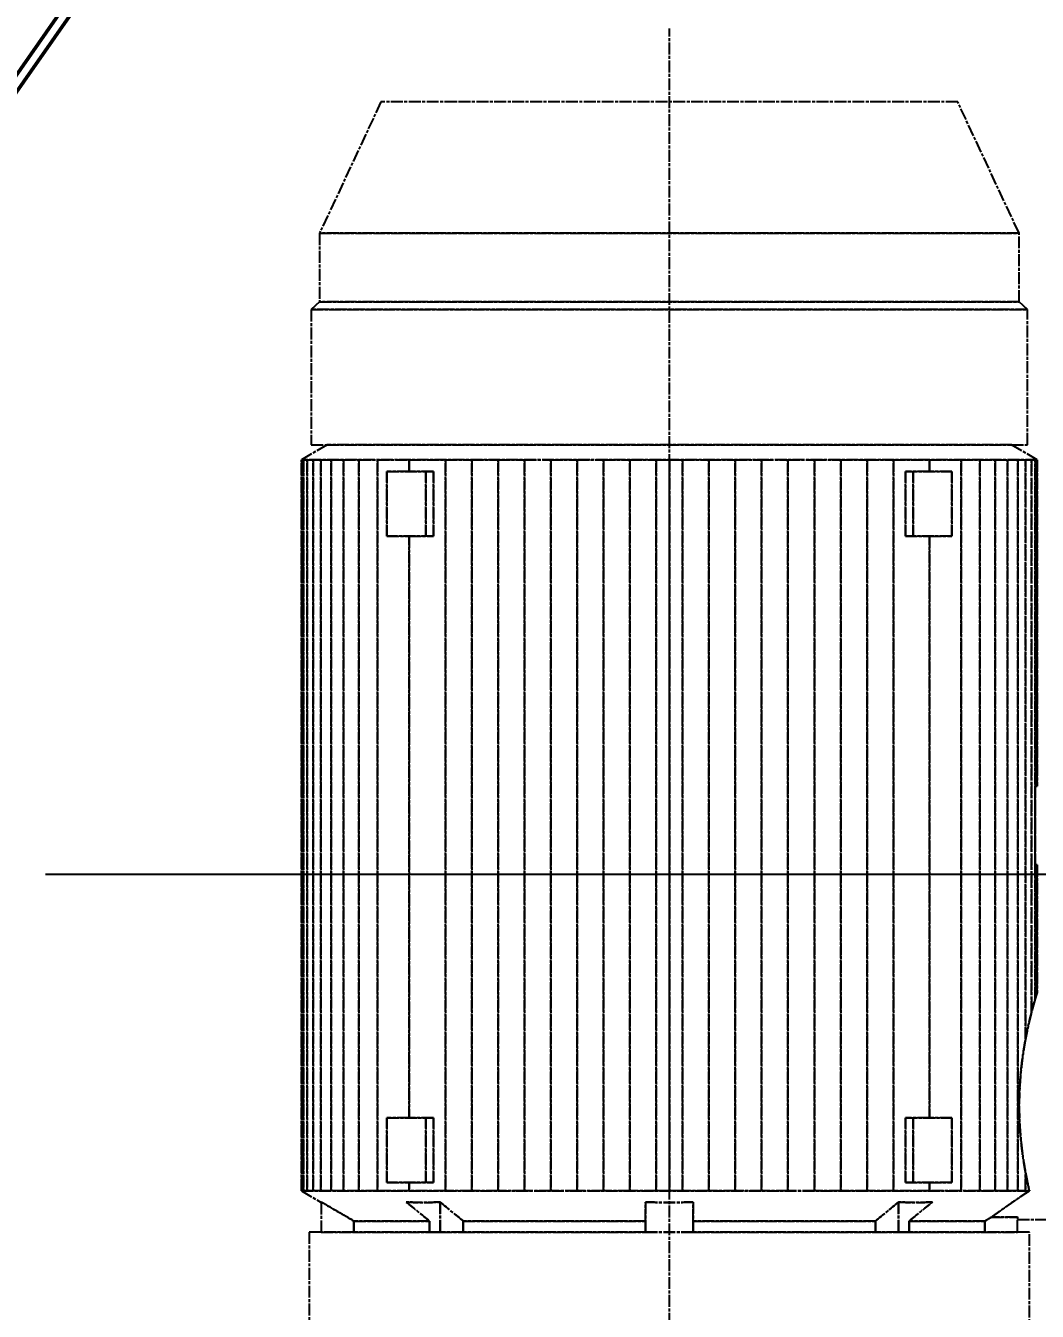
# Model space of a CAD drawing. Header units: millimetres. Extents: x 39335 to 110675, y -13954 to 36506.
# Drawn here: x 97001 to 98018, y 21275 to 22569 of the extents above; entities that cross this region are included whole.
import ezdxf

# ---------------------------------------------------------------- set-up
doc = ezdxf.new("R2010")
doc.units = ezdxf.units.MM
doc.linetypes.add('AM_ISO08W050', pattern=[18, 12, -1.5, 3, -1.5])
for name, color, linetype, lineweight in [('AM_0', 7, 'Continuous', 50), ('AM_4', 3, 'Continuous', 25), ('AM_5', 3, 'Continuous', 25), ('AM_7', 4, 'AM_ISO08W050', 25), ('AM_8', 1, 'Continuous', 25), ('RED', 1, 'Continuous', 9)]:
    doc.layers.add(name, color=color, linetype=linetype, lineweight=lineweight)
doc.styles.add('\\M+5B1EA\\M+5D7BC', font='', dxfattribs={"width": 0.667})
doc.styles.add('Andritz-Norm', font='arial.ttf')
doc.styles.get("Standard").update_dxf_attribs({"font": 'ISOCP.SHX'})
doc.styles.get('\\M+5B1EA\\M+5D7BC').set_extended_font_data('FangSong_GB2312')
doc.dimstyles.new('\\M+5B1EA\\M+5D7BC', dxfattribs={"dimscale": 35, "dimtxt": 3.5, "dimasz": 4, "dimexe": 2, "dimexo": 0, "dimtad": 1, "dimdec": 1, "dimdsep": 46, "dimtxsty": '\\M+5B1EA\\M+5D7BC', "dimcen": 0, "dimdle": 6, "dimazin": 2, "dimtfac": 1, "dimtdec": 1, "dimtmove": 0, "dimatfit": 3, "dimfxl": 0, "dimtolj": 1, "dimtzin": 0, "dimarcsym": 0})
doc.dimstyles.new('Andritz-Bem', dxfattribs={"dimscale": 20, "dimtxt": 3.5, "dimasz": 2.5, "dimexe": 1, "dimexo": 0, "dimgap": 0.8, "dimtad": 1, "dimrnd": 1e-08, "dimtxsty": 'Andritz-Norm', "dimcen": 0.09, "dimdle": 10, "dimclrd": 7, "dimclre": 7, "dimclrt": 179, "dimazin": 2, "dimtfac": 1, "dimtdec": 3, "dimtmove": 0, "dimatfit": 3, "dimldrblk": 'Filled-1', "dimfxl": 0, "dimtolj": 1, "dimtzin": 0, "dimlwd": 25, "dimlwe": 25, "dimarcsym": 0})

# ---------------------------------------------------------------- blocks, each defined once
blk = doc.blocks.new('*D230')
at = {"layer": 'AM_5', "lineweight": 25, "transparency": 16777216}
for p, q in [((3737361.7, -122206.4), (3739176.6, -122206.4)), ((3738831.9, -122856.4), (3739176.6, -122856.4))]:
    blk.add_line(p, q, dxfattribs=at)
at = {"layer": 'AM_5', "transparency": 16777216}
blk.add_line((3739156.6, -122256.4), (3739156.6, -122806.4), dxfattribs=at)
for points in [[(3739148.3, -122256.4), (3739164.9, -122256.4), (3739156.6, -122206.4)], [(3739148.3, -122806.4), (3739164.9, -122806.4), (3739156.6, -122856.4)]]:
    blk.add_solid(points, dxfattribs=at)
at = {"layer": 'DEFPOINTS', "color": 0, "transparency": 16777216}
for p in [(3737341.7, -122206.4), (3738811.9, -122856.4), (3739156.6, -122856.4)]:
    blk.add_point(p, dxfattribs=at)
at = {"layer": 'AM_5', "color": 2, "transparency": 16777216, "insert": (3739091.6, -122531.4), "char_height": 70, "attachment_point": 5, "rotation": 90}
blk.add_mtext('\\A1;650', dxfattribs=at)
blk = doc.blocks.new('Filled-1')
at = {"color": 0}
for p, q in [((0, 0), (-1, 0.25)), ((-1, 0.25), (-1, -0.25)), ((-1, 0), (0, 0)), ((-1, -0.25), (0, 0))]:
    blk.add_line(p, q, dxfattribs=at)
at = {"color": 0, "flags": 128}
blk.add_lwpolyline([(-1, -0.25), (0, 0), (-1, 0.25), (-1, -0.25)], dxfattribs=at)
at = {"color": 0}
blk.add_solid([(-1, -0.25), (0, 0), (-1, 0.25), (-1, -0.25)], dxfattribs=at)
blk = doc.blocks.new('motor')
at = {"layer": 'AM_7'}
for p, q in [((-290, 1275), (-351.6, 1143)), ((-214, 1275), (-290, 1275)), ((214, 1275), (-214, 1275)), ((290, 1275), (214, 1275)), ((351.6, 1143), (290, 1275)), ((351.6, 1143), (-351.6, 1143)), ((-351.6, 1143), (-351.6, 1073.7)), ((-351.6, 1143), (351.6, 1143)), ((351.6, 1073.7), (351.6, 1143)), ((-351.6, 1073.7), (-360, 1066)), ((351.6, 1073.7), (-351.6, 1073.7)), ((-351.6, 1073.7), (351.6, 1073.7)), ((360, 1066), (351.6, 1073.7)), ((360, 1066), (-360, 1066)), ((-360, 1066), (-360, 930)), ((-360, 1066), (360, 1066)), ((360, 930), (360, 1066)), ((-344.1, 930), (-370, 914.9)), ((-360, 930), (-344.1, 930)), ((344.1, 930), (-344.1, 930)), ((-344.1, 930), (344.1, 930)), ((344.1, 930), (360, 930)), ((370, 914.9), (344.1, 930)), ((370, 914.9), (-370, 914.9)), ((-370, 914.9), (-370, 179.4)), ((-369.8, 914.9), (-369.8, 179.4)), ((-369.8, 179.4), (-369.8, 914.9)), ((-369.8, 914.9), (-367.9, 914.9)), ((-367.9, 914.9), (-367.9, 179.4)), ((-367.9, 179.4), (-367.9, 914.9)), ((-367.9, 914.9), (-364, 914.9)), ((-364, 914.9), (-364, 179.4)), ((-364, 179.4), (-364, 914.9)), ((-364, 914.9), (-358.2, 914.9)), ((-358.2, 914.9), (-358.2, 179.4)), ((-358.2, 179.4), (-358.2, 914.9)), ((-358.2, 914.9), (-350.3, 914.9)), ((-350.3, 914.9), (-350.3, 179.4)), ((-350.3, 179.4), (-350.3, 914.9)), ((-350.3, 914.9), (-340.1, 914.9)), ((-340.1, 914.9), (-340.1, 179.4)), ((-340.1, 179.4), (-340.1, 914.9)), ((-340.1, 914.9), (-327.5, 914.9)), ((-327.5, 914.9), (-327.5, 179.4)), ((-327.5, 179.4), (-327.5, 914.9)), ((-327.5, 914.9), (-312.1, 914.9)), ((-312.1, 914.9), (-312.1, 179.4)), ((-312.1, 179.4), (-312.1, 914.9)), ((-312.1, 914.9), (-293.5, 914.9)), ((-293.5, 914.9), (-293.5, 179.4)), ((-293.5, 179.4), (-293.5, 914.9)), ((-293.5, 914.9), (-261.6, 914.9)), ((-261.6, 914.9), (-261.6, 903)), ((-261.6, 903), (-261.6, 914.9)), ((-261.6, 914.9), (-225.2, 914.9)), ((-225.2, 914.9), (-225.2, 179.4)), ((-225.2, 179.4), (-225.2, 914.9)), ((-225.2, 914.9), (-198.7, 914.9)), ((-198.7, 914.9), (-198.7, 179.4)), ((-198.7, 179.4), (-198.7, 914.9)), ((-198.7, 914.9), (-172.2, 914.9)), ((-172.2, 914.9), (-172.2, 179.4)), ((-172.2, 179.4), (-172.2, 914.9)), ((-172.2, 914.9), (-145.7, 914.9)), ((-145.7, 914.9), (-145.7, 179.4)), ((-145.7, 179.4), (-145.7, 914.9)), ((-145.7, 914.9), (-119.2, 914.9)), ((-119.2, 914.9), (-119.2, 179.4)), ((-119.2, 179.4), (-119.2, 914.9)), ((-119.2, 914.9), (-92.7, 914.9)), ((-92.7, 914.9), (-92.7, 179.4)), ((-92.7, 179.4), (-92.7, 914.9)), ((-92.7, 914.9), (-66.2, 914.9)), ((-66.2, 914.9), (-66.2, 179.4)), ((-66.2, 179.4), (-66.2, 914.9)), ((-66.2, 914.9), (-39.7, 914.9)), ((-39.7, 914.9), (-39.7, 179.4)), ((-39.7, 179.4), (-39.7, 914.9)), ((-39.7, 914.9), (-13.2, 914.9)), ((-13.2, 914.9), (-13.2, 179.4)), ((-13.2, 179.4), (-13.2, 914.9)), ((-13.2, 914.9), (0, 914.9)), ((0, 914.9), (0, 179.4)), ((0, 179.4), (0, 914.9)), ((0, 914.9), (13.3, 914.9)), ((13.3, 914.9), (13.3, 179.4)), ((13.3, 179.4), (13.3, 914.9)), ((13.3, 914.9), (39.8, 914.9)), ((39.8, 914.9), (39.8, 179.4)), ((39.8, 179.4), (39.8, 914.9)), ((39.8, 914.9), (66.3, 914.9)), ((66.3, 914.9), (66.3, 179.4)), ((66.3, 179.4), (66.3, 914.9)), ((66.3, 914.9), (92.8, 914.9)), ((92.8, 914.9), (92.8, 179.4)), ((92.8, 179.4), (92.8, 914.9)), ((92.8, 914.9), (119.3, 914.9)), ((119.3, 914.9), (119.3, 179.4)), ((119.3, 179.4), (119.3, 914.9)), ((119.3, 914.9), (145.8, 914.9)), ((145.8, 914.9), (145.8, 179.4)), ((145.8, 179.4), (145.8, 914.9)), ((145.8, 914.9), (172.3, 914.9)), ((172.3, 914.9), (172.3, 179.4)), ((172.3, 179.4), (172.3, 914.9)), ((172.3, 914.9), (198.8, 914.9)), ((198.8, 914.9), (198.8, 179.4)), ((198.8, 179.4), (198.8, 914.9)), ((198.8, 914.9), (225.3, 914.9)), ((225.3, 914.9), (225.3, 179.4)), ((225.3, 179.4), (225.3, 914.9)), ((225.3, 914.9), (261.6, 914.9)), ((261.6, 914.9), (261.6, 903)), ((261.6, 903), (261.6, 914.9)), ((261.6, 914.9), (293.5, 914.9)), ((293.5, 914.9), (293.5, 179.4)), ((293.5, 179.4), (293.5, 914.9)), ((293.5, 914.9), (312.1, 914.9)), ((312.1, 914.9), (312.1, 179.4)), ((312.1, 179.4), (312.1, 914.9)), ((312.1, 914.9), (327.5, 914.9)), ((327.5, 914.9), (327.5, 179.4)), ((327.5, 179.4), (327.5, 914.9)), ((327.5, 914.9), (340.1, 914.9)), ((340.1, 914.9), (340.1, 179.4)), ((340.1, 179.4), (340.1, 914.9)), ((340.1, 914.9), (350.3, 914.9)), ((350.3, 914.9), (350.3, 179.4)), ((350.3, 179.4), (350.3, 914.9)), ((350.3, 914.9), (358.2, 914.9)), ((358.2, 914.9), (358.2, 332.1)), ((358.2, 332.1), (358.2, 914.9)), ((358.2, 914.9), (364, 914.9)), ((364, 914.9), (364, 358.4)), ((364, 358.4), (364, 914.9)), ((364, 914.9), (367.9, 914.9)), ((367.9, 914.9), (367.9, 372.4)), ((367.9, 372.4), (367.9, 914.9)), ((367.9, 914.9), (369.8, 914.9)), ((369.8, 586.5), (369.8, 914.9)), ((369.8, 914.9), (369.8, 586.5)), ((370, 586.5), (370, 914.9)), ((-283.9, 838), (-283.9, 903)), ((-283.9, 903), (-237.3, 903)), ((-261.6, 903), (-283.9, 903)), ((-283.9, 903), (-283.9, 838)), ((-237.3, 903), (-261.6, 903)), ((-245, 903), (-245, 838)), ((-245, 838), (-245, 903)), ((-237.3, 903), (-237.3, 838)), ((-237.3, 838), (-237.3, 903)), ((237.3, 838), (237.3, 903)), ((237.3, 903), (283.9, 903)), ((261.6, 903), (237.3, 903)), ((237.3, 903), (237.3, 838)), ((245, 838), (245, 903)), ((245, 903), (245, 838)), ((283.9, 903), (261.6, 903)), ((283.9, 903), (283.9, 838)), ((283.9, 838), (283.9, 903)), ((-237.3, 838), (-283.9, 838)), ((-283.9, 838), (-261.6, 838)), ((-261.6, 838), (-261.6, 253)), ((-261.6, 253), (-261.6, 838)), ((-261.6, 838), (-237.3, 838)), ((283.9, 838), (237.3, 838)), ((237.3, 838), (261.6, 838)), ((261.6, 838), (261.6, 253)), ((261.6, 253), (261.6, 838)), ((261.6, 838), (283.9, 838)), ((367.9, 507.5), (367.9, 586.5)), ((367.9, 586.5), (369.8, 586.5)), ((369.8, 586.5), (367.9, 586.5)), ((367.9, 586.5), (367.9, 507.5)), ((370, 586.5), (369.8, 586.5)), ((369.8, 507.5), (367.9, 507.5)), ((367.9, 507.5), (369.8, 507.5)), ((369.8, 507.5), (369.8, 378.7)), ((369.8, 378.7), (369.8, 507.5)), ((369.8, 507.5), (370, 507.5)), ((370, 379.5), (370, 507.5)), ((364, 358.4), (364, 358.4)), ((364, 358.4), (364, 358.4)), ((-283.9, 188), (-283.9, 253)), ((-283.9, 253), (-237.3, 253)), ((-261.6, 253), (-283.9, 253)), ((-283.9, 253), (-283.9, 188)), ((-237.3, 253), (-261.6, 253)), ((-245, 253), (-245, 188)), ((-245, 188), (-245, 253)), ((-237.3, 253), (-237.3, 188)), ((-237.3, 188), (-237.3, 253)), ((237.3, 188), (237.3, 253)), ((237.3, 253), (283.9, 253)), ((261.6, 253), (237.3, 253)), ((237.3, 253), (237.3, 188)), ((245, 188), (245, 253)), ((245, 253), (245, 188)), ((283.9, 253), (261.6, 253)), ((283.9, 253), (283.9, 188)), ((283.9, 188), (283.9, 253)), ((358.2, 179.4), (358.2, 197.9)), ((358.2, 197.9), (358.2, 179.4)), ((-237.3, 188), (-283.9, 188)), ((-283.9, 188), (-261.6, 188)), ((-261.6, 188), (-261.6, 179.4)), ((-261.6, 179.4), (-261.6, 188)), ((-261.6, 188), (-237.3, 188)), ((283.9, 188), (237.3, 188)), ((237.3, 188), (261.6, 188)), ((261.6, 188), (261.6, 179.4)), ((261.6, 179.4), (261.6, 188)), ((261.6, 188), (283.9, 188)), ((-370, 179.4), (-350, 167.7)), ((-370, 179.4), (362.1, 179.4)), ((-367.9, 179.4), (-369.8, 179.4)), ((-364, 179.4), (-367.9, 179.4)), ((-358.2, 179.4), (-364, 179.4)), ((-350.3, 179.4), (-358.2, 179.4)), ((-340.1, 179.4), (-350.3, 179.4)), ((-327.5, 179.4), (-340.1, 179.4)), ((-312.1, 179.4), (-327.5, 179.4)), ((-293.5, 179.4), (-312.1, 179.4)), ((-261.6, 179.4), (-293.5, 179.4)), ((-225.2, 179.4), (-261.6, 179.4)), ((-230.5, 138), (-230.5, 168.2)), ((-230.5, 168.2), (-230.5, 138)), ((-198.7, 179.4), (-225.2, 179.4)), ((-172.2, 179.4), (-198.7, 179.4)), ((-145.7, 179.4), (-172.2, 179.4)), ((-119.2, 179.4), (-145.7, 179.4)), ((-92.7, 179.4), (-119.2, 179.4)), ((-66.2, 179.4), (-92.7, 179.4)), ((-39.7, 179.4), (-66.2, 179.4)), ((-13.2, 179.4), (-39.7, 179.4)), ((-24, 149), (-24, 168.2)), ((0, 179.4), (-13.2, 179.4)), ((13.3, 179.4), (0, 179.4)), ((39.8, 179.4), (13.3, 179.4)), ((24, 168.2), (24, 149)), ((66.3, 179.4), (39.8, 179.4)), ((92.8, 179.4), (66.3, 179.4)), ((119.3, 179.4), (92.8, 179.4)), ((145.8, 179.4), (119.3, 179.4)), ((172.3, 179.4), (145.8, 179.4)), ((198.8, 179.4), (172.3, 179.4)), ((225.3, 179.4), (198.8, 179.4)), ((261.6, 179.4), (225.3, 179.4)), ((230.5, 138), (230.5, 168.2)), ((230.5, 168.2), (230.5, 138)), ((293.5, 179.4), (261.6, 179.4)), ((312.1, 179.4), (293.5, 179.4)), ((327.5, 179.4), (312.1, 179.4)), ((340.1, 179.4), (327.5, 179.4)), ((350.3, 179.4), (340.1, 179.4)), ((358.2, 179.4), (350.3, 179.4)), ((362.1, 179.4), (358.2, 179.4)), ((-350, 167.7), (-350, 138)), ((-317.1, 138), (-317.1, 149)), ((-317.1, 149), (-241.2, 149)), ((-317.1, 149), (-317.1, 138)), ((-241.2, 149), (-317.1, 149)), ((-241.2, 138), (-241.2, 149)), ((-241.2, 149), (-241.2, 138)), ((-207.2, 138), (-207.2, 149)), ((-207.2, 149), (-24, 149)), ((-207.2, 149), (-207.2, 138)), ((-24, 149), (-207.2, 149)), ((-24, 138), (-24, 149)), ((-24, 149), (-24, 138)), ((24, 138), (24, 149)), ((24, 149), (207.2, 149)), ((24, 149), (24, 138)), ((207.2, 149), (24, 149)), ((207.2, 138), (207.2, 149)), ((207.2, 149), (207.2, 138)), ((241.2, 138), (241.2, 149)), ((241.2, 149), (317.1, 149)), ((241.2, 149), (241.2, 138)), ((317.1, 149), (241.2, 149)), ((317.1, 149), (317.1, 138)), ((317.1, 138), (317.1, 149)), ((324, 153), (350, 153)), ((350, 153), (324, 153)), ((350, 153.2), (350, 150.5)), ((350, 152.8), (350, 150.5)), ((350, 138), (350, 150.5)), ((350, 150.5), (380.7, 150.5)), ((-362, 138), (-362, 34)), ((-350, 138), (-362, 138)), ((-350, 138), (-317.1, 138)), ((-317.1, 138), (-350, 138)), ((-317.1, 138), (-241.2, 138)), ((-241.2, 138), (-317.1, 138)), ((-241.2, 138), (-230.5, 138)), ((-230.5, 138), (-241.2, 138)), ((-230.5, 138), (-207.2, 138)), ((-207.2, 138), (-230.5, 138)), ((-207.2, 138), (-24, 138)), ((-24, 138), (-207.2, 138)), ((-24, 138), (24, 138)), ((24, 138), (-24, 138)), ((24, 138), (207.2, 138)), ((207.2, 138), (24, 138)), ((207.2, 138), (230.5, 138)), ((230.5, 138), (207.2, 138)), ((230.5, 138), (241.2, 138)), ((241.2, 138), (230.5, 138)), ((241.2, 138), (317.1, 138)), ((317.1, 138), (241.2, 138)), ((317.1, 138), (350, 138)), ((350, 138), (317.1, 138)), ((362, 138), (350, 138)), ((362, 34), (362, 138))]:
    blk.add_line(p, q, dxfattribs=at)
for points, knots in [([(369.8, 378.7), (369.7, 378.5), (369.6, 378.2), (369.5, 377.8), (369.4, 377.4), (369.2, 377), (369.1, 376.5), (368.9, 376), (368.8, 375.4), (368.6, 374.8), (368.4, 374.2), (368.2, 373.5), (368, 372.8), (367.9, 372.7), (367.9, 372.5), (367.9, 372.4)], [0.19215007, 0.19215007, 0.19215007, 0.19215007, 0.20116467, 0.20116467, 0.20116467, 0.21015063, 0.21015063, 0.21015063, 0.21912418, 0.21912418, 0.21912418, 0.22805852, 0.22805852, 0.22805852, 0.22979503, 0.22979503, 0.22979503, 0.22979503]), ([(367.9, 372.4), (368.1, 373.2), (368.3, 373.9), (368.5, 374.6), (368.7, 375.2), (368.9, 375.8), (369, 376.4), (369.2, 376.9), (369.3, 377.3), (369.5, 377.7), (369.6, 378.1), (369.7, 378.5), (369.8, 378.7)], [0.19215007, 0.19215007, 0.19215007, 0.19215007, 0.20130244, 0.20130244, 0.20130244, 0.21060463, 0.21060463, 0.21060463, 0.21996495, 0.21996495, 0.21996495, 0.22979503, 0.22979503, 0.22979503, 0.22979503]), ([(370, 379.5), (370, 379.5), (370, 379.5), (370, 379.4), (369.9, 379.3), (369.9, 379.1), (369.8, 378.9), (369.8, 378.8), (369.8, 378.8), (369.8, 378.7)], [0.24942124, 0.24942124, 0.24942124, 0.24942124, 0.25645031, 0.25645031, 0.25645031, 0.26462938, 0.26462938, 0.26462938, 0.26631255, 0.26631255, 0.26631255, 0.26631255]), ([(369.8, 378.7), (369.8, 379), (369.9, 379.2), (369.9, 379.3), (369.9, 379.3), (369.9, 379.3), (370, 379.3), (370, 379.4), (370, 379.5), (370, 379.5)], [0.22979503, 0.22979503, 0.22979503, 0.22979503, 0.23868411, 0.23868411, 0.23868411, 0.23979796, 0.23979796, 0.23979796, 0.24793625, 0.24793625, 0.24793625, 0.24793625]), ([(367.9, 372.4), (367.6, 371.6), (367.4, 370.8), (367.2, 369.9), (366.9, 369.1), (366.6, 368.1), (366.4, 367.1), (366.1, 366.2), (365.8, 365.1), (365.5, 364), (365.4, 363.6), (365.3, 363.2), (365.2, 362.9), (364.9, 361.9), (364.7, 360.9), (364.4, 359.8), (364.3, 359.3), (364.1, 358.9), (364, 358.4)], [0.15046691, 0.15046691, 0.15046691, 0.15046691, 0.15935848, 0.15935848, 0.15935848, 0.1682874, 0.1682874, 0.1682874, 0.17727108, 0.17727108, 0.17727108, 0.18039102, 0.18039102, 0.18039102, 0.18860412, 0.18860412, 0.18860412, 0.19215007, 0.19215007, 0.19215007, 0.19215007]), ([(364, 358.4), (364.3, 359.5), (364.6, 360.5), (364.8, 361.4), (365.1, 362.4), (365.3, 363.3), (365.6, 364.2), (365.8, 365), (366, 365.7), (366.2, 366.4), (366.4, 367.1), (366.5, 367.7), (366.7, 368.4), (366.8, 368.7), (366.9, 369), (367, 369.5), (367.3, 370.3), (367.5, 371.2), (367.8, 372.1), (367.8, 372.2), (367.8, 372.3), (367.9, 372.4)], [0.15046691, 0.15046691, 0.15046691, 0.15046691, 0.15802031, 0.15802031, 0.15802031, 0.16634521, 0.16634521, 0.16634521, 0.17383757, 0.17383757, 0.17383757, 0.18093519, 0.18093519, 0.18093519, 0.18494141, 0.18494141, 0.18494141, 0.19128004, 0.19128004, 0.19128004, 0.19215007, 0.19215007, 0.19215007, 0.19215007]), ([(364, 358.4), (363.7, 357.3), (363.5, 356.2), (363.2, 355), (362.9, 353.8), (362.6, 352.6), (362.3, 351.4), (362, 350.1), (361.7, 348.8), (361.4, 347.5), (361.1, 346.2), (360.8, 344.9), (360.5, 343.5), (360.2, 342.1), (359.9, 340.7), (359.6, 339.2), (359.3, 337.8), (359, 336.3), (358.7, 334.8), (358.5, 333.9), (358.4, 333), (358.2, 332.1)], [0.09739398, 0.09739398, 0.09739398, 0.09739398, 0.10549569, 0.10549569, 0.10549569, 0.11356729, 0.11356729, 0.11356729, 0.12161686, 0.12161686, 0.12161686, 0.12965243, 0.12965243, 0.12965243, 0.13768199, 0.13768199, 0.13768199, 0.14571362, 0.14571362, 0.14571362, 0.15046691, 0.15046691, 0.15046691, 0.15046691]), ([(358.2, 332.1), (358.4, 333.4), (358.7, 334.6), (358.8, 335.3), (358.8, 335.3), (358.8, 335.3), (358.8, 335.3), (359.1, 337.1), (359.4, 338.3), (359.7, 339.6), (360, 341.2), (360.4, 343), (360.9, 345.2), (360.9, 345.2), (360.9, 345.3), (360.9, 345.4), (360.9, 345.4), (360.9, 345.5), (360.9, 345.5), (360.9, 345.6), (361, 345.7), (361, 345.7), (361, 345.8), (361, 345.8), (361, 345.9), (361, 346), (361.1, 346.1), (361.1, 346.1), (361.2, 346.7), (361.3, 347.3), (361.5, 347.8), (361.6, 348.5), (361.7, 349), (361.8, 349.5), (361.8, 349.5), (361.9, 349.6), (361.9, 349.6), (362, 350.2), (362.1, 350.7), (362.2, 351.1), (362.2, 351.1), (362.2, 351.2), (362.2, 351.2), (362.4, 351.8), (362.5, 352.2), (362.6, 352.6), (362.7, 352.9), (362.7, 353.2), (362.8, 353.5), (362.8, 353.6), (362.8, 353.6), (362.8, 353.7), (362.9, 353.9), (363, 354.2), (363, 354.5), (363.1, 354.6), (363.1, 354.6), (363.1, 354.7), (363.1, 354.8), (363.1, 354.8), (363.1, 354.8), (363.1, 354.9), (363.1, 354.9), (363.2, 354.9), (363.2, 355), (363.2, 355), (363.2, 355.1), (363.2, 355.1), (363.2, 355.1), (363.2, 355.1), (363.5, 356.2), (363.7, 357.2), (364, 358.2), (364, 358.3), (364, 358.3), (364, 358.4)], [0.09739398, 0.09739398, 0.09739398, 0.09739398, 0.10087132, 0.10087132, 0.10087132, 0.10091424, 0.10091424, 0.10091424, 0.11037401, 0.11037401, 0.11037401, 0.12227195, 0.12227195, 0.12227195, 0.12264629, 0.12264629, 0.12264629, 0.12295829, 0.12295829, 0.12295829, 0.12325217, 0.12325217, 0.12325217, 0.1235155, 0.1235155, 0.1235155, 0.12373639, 0.12373639, 0.12373639, 0.12552111, 0.12552111, 0.12552111, 0.12797029, 0.12797029, 0.12797029, 0.1282648, 0.1282648, 0.1282648, 0.13183667, 0.13183667, 0.13183667, 0.13212125, 0.13212125, 0.13212125, 0.13731541, 0.13731541, 0.13731541, 0.14151021, 0.14151021, 0.14151021, 0.14213701, 0.14213701, 0.14213701, 0.14506134, 0.14506134, 0.14506134, 0.14587199, 0.14587199, 0.14587199, 0.14611785, 0.14611785, 0.14611785, 0.1463382, 0.1463382, 0.1463382, 0.14652921, 0.14652921, 0.14652921, 0.14655854, 0.14655854, 0.14655854, 0.15024672, 0.15024672, 0.15024672, 0.15046691, 0.15046691, 0.15046691, 0.15046691]), ([(358.2, 332.1), (357.9, 330.6), (357.6, 329.1), (357.3, 327.5), (357.1, 325.9), (356.8, 324.3), (356.5, 322.7), (356.4, 321.6), (356.2, 320.5), (356, 319.4), (355.8, 317.7), (355.5, 316), (355.3, 314.3), (355, 312.6), (354.8, 310.9), (354.6, 309.2), (354.4, 307.4), (354.2, 305.7), (354, 303.9), (353.8, 302.2), (353.6, 300.4), (353.4, 298.6), (353.3, 296.8), (353.1, 295), (353, 293.2), (352.8, 291.4), (352.7, 289.6), (352.6, 287.8), (352.5, 286), (352.4, 284.1), (352.3, 282.3), (352.2, 280.5), (352.1, 278.6), (352, 276.8), (352, 275), (351.9, 273.1), (351.9, 271.3), (351.9, 269.4), (351.8, 267.6), (351.8, 265.8), (351.8, 265.5), (351.8, 265.3), (351.8, 265)], [0, 0, 0, 0, 0.00726856, 0.00726856, 0.00726856, 0.01455876, 0.01455876, 0.01455876, 0.0194698, 0.0194698, 0.0194698, 0.02728835, 0.02728835, 0.02728835, 0.03505058, 0.03505058, 0.03505058, 0.04276644, 0.04276644, 0.04276644, 0.05044595, 0.05044595, 0.05044595, 0.0580992, 0.0580992, 0.0580992, 0.06573639, 0.06573639, 0.06573639, 0.07336782, 0.07336782, 0.07336782, 0.08100395, 0.08100395, 0.08100395, 0.08865538, 0.08865538, 0.08865538, 0.0963329, 0.0963329, 0.0963329, 0.09739398, 0.09739398, 0.09739398, 0.09739398]), ([(351.8, 265), (351.8, 267.1), (351.9, 269.2), (351.9, 271.4), (351.9, 273.5), (352, 275.7), (352.1, 277.8), (352.1, 280), (352.2, 282.1), (352.4, 284.3), (352.5, 286.5), (352.6, 288.7), (352.8, 290.9), (353, 293.1), (353.1, 295.3), (353.3, 297.6), (353.5, 299.8), (353.8, 302), (354, 304.3), (354.3, 306.4), (354.5, 308.5), (354.8, 310.6), (354.9, 311.5), (355, 312.5), (355.1, 313), (355.4, 315.2), (355.6, 316.9), (355.9, 318.6), (356.1, 320.2), (356.4, 321.9), (356.7, 323.6), (357, 325.2), (357.2, 326.9), (357.5, 328.6), (357.7, 329.7), (358, 330.9), (358.2, 332.1)], [0, 0, 0, 0, 0.00696339, 0.00696339, 0.00696339, 0.01409548, 0.01409548, 0.01409548, 0.02134089, 0.02134089, 0.02134089, 0.02864168, 0.02864168, 0.02864168, 0.03593738, 0.03593738, 0.03593738, 0.04316516, 0.04316516, 0.04316516, 0.04974625, 0.04974625, 0.04974625, 0.05276655, 0.05276655, 0.05276655, 0.06528724, 0.06528724, 0.06528724, 0.07761149, 0.07761149, 0.07761149, 0.08934382, 0.08934382, 0.08934382, 0.09739398, 0.09739398, 0.09739398, 0.09739398]), ([(351.8, 265), (351.8, 262.9), (351.9, 260.8), (351.9, 258.7), (351.9, 256.7), (352, 254.6), (352.1, 252.5), (352.1, 250.5), (352.2, 248.4), (352.3, 246.3), (352.4, 244.3), (352.6, 242.2), (352.7, 240.2), (352.9, 238.1), (353, 236.1), (353.3, 233.3), (353.4, 232.2), (353.5, 230.4), (353.7, 228.7), (353.9, 226.9), (354.1, 225.1), (354.3, 223.4), (354.5, 221.6), (354.7, 219.9), (354.9, 218.2), (355.2, 216.6), (355.4, 215), (355.6, 213.4), (355.6, 213.3), (355.6, 213.2), (355.6, 213.1), (355.9, 211.4), (356.1, 209.8), (356.4, 208.1), (356.7, 206.5), (356.9, 204.9), (357.2, 203.3), (357.5, 201.7), (357.8, 200.1), (358.1, 198.6), (358.1, 198.3), (358.1, 198.1), (358.2, 197.9)], [0.8981672, 0.8981672, 0.8981672, 0.8981672, 0.9114117, 0.9114117, 0.9114117, 0.9246131, 0.9246131, 0.9246131, 0.9378045, 0.9378045, 0.9378045, 0.9510185, 0.9510185, 0.9510185, 0.9644752, 0.9644752, 0.9644752, 0.9695017, 0.9695017, 0.9695017, 0.9744965, 0.9744965, 0.9744965, 0.9794666, 0.9794666, 0.9794666, 0.9841524, 0.9841524, 0.9841524, 0.9844184, 0.9844184, 0.9844184, 0.989358, 0.989358, 0.989358, 0.9942913, 0.9942913, 0.9942913, 0.999224, 0.999224, 0.999224, 1, 1, 1, 1]), ([(358.2, 197.9), (357.8, 199.7), (357.5, 201.5), (357.2, 203.3), (356.9, 204.8), (356.7, 206.4), (356.4, 207.9), (356.2, 209.6), (355.9, 211.2), (355.7, 212.8), (355.6, 213.6), (355.5, 214.4), (355.3, 215.7), (355.3, 215.8), (355.2, 215.9), (355.2, 216), (355, 217.8), (354.7, 220.1), (354.4, 222.4), (354.4, 222.4), (354.4, 222.4), (354.4, 222.4), (354.1, 224.7), (353.9, 227), (353.7, 229.2), (353.4, 231.4), (353.2, 233.6), (353, 235.8), (352.9, 238), (352.7, 240.2), (352.6, 242.4), (352.4, 244.5), (352.3, 246.7), (352.2, 248.8), (352.1, 251), (352, 253.1), (352, 255.2), (352, 256), (351.9, 256.8), (351.9, 257.4), (351.9, 257.5), (351.9, 257.7), (351.9, 257.8), (351.9, 257.9), (351.9, 258), (351.9, 258), (351.9, 258), (351.9, 258.1), (351.9, 258.1), (351.9, 261.1), (351.8, 263), (351.8, 265)], [0.8981672, 0.8981672, 0.8981672, 0.8981672, 0.9066791, 0.9066791, 0.9066791, 0.9144397, 0.9144397, 0.9144397, 0.9226986, 0.9226986, 0.9226986, 0.9268661, 0.9268661, 0.9268661, 0.9272272, 0.9272272, 0.9272272, 0.9327405, 0.9327405, 0.9327405, 0.9327807, 0.9327807, 0.9327807, 0.9383373, 0.9383373, 0.9383373, 0.9438716, 0.9438716, 0.9438716, 0.9494237, 0.9494237, 0.9494237, 0.9549445, 0.9549445, 0.9549445, 0.9603874, 0.9603874, 0.9603874, 0.9623548, 0.9623548, 0.9623548, 0.9629842, 0.9629842, 0.9629842, 0.9634941, 0.9634941, 0.9634941, 0.9636136, 0.9636136, 0.9636136, 1, 1, 1, 1]), ([(358.2, 197.9), (358.5, 196.3), (358.8, 194.8), (359.1, 193.4), (359.4, 191.9), (359.7, 190.4), (359.9, 189), (360.2, 187.6), (360.5, 186.2), (360.8, 184.9), (361.1, 183.5), (361.4, 182.2), (361.7, 180.9), (361.9, 180.4), (362, 179.9), (362.1, 179.4)], [0.86201967, 0.86201967, 0.86201967, 0.86201967, 0.87021564, 0.87021564, 0.87021564, 0.87842986, 0.87842986, 0.87842986, 0.88667093, 0.88667093, 0.88667093, 0.89494739, 0.89494739, 0.89494739, 0.89816723, 0.89816723, 0.89816723, 0.89816723]), ([(362.1, 179.4), (361.9, 180.1), (361.8, 180.8), (361.5, 181.8), (361.5, 181.8), (361.5, 181.8), (361.5, 181.8), (361.3, 182.7), (361.1, 183.5), (361, 184.2), (360.8, 185.2), (360.6, 185.9), (360.5, 186.6), (360.2, 188), (360, 189), (359.8, 190), (359.6, 190.6), (359.5, 191.3), (359.3, 192.2), (359.3, 192.2), (359.3, 192.3), (359.3, 192.3), (359.2, 192.4), (359.2, 192.6), (359.2, 192.7), (359.2, 192.8), (359.2, 192.9), (359.1, 193), (359.1, 193), (359.1, 193.1), (359.1, 193.1), (358.8, 194.6), (358.5, 196.3), (358.2, 197.9)], [0.86201967, 0.86201967, 0.86201967, 0.86201967, 0.86579969, 0.86579969, 0.86579969, 0.86583762, 0.86583762, 0.86583762, 0.86929797, 0.86929797, 0.86929797, 0.87409689, 0.87409689, 0.87409689, 0.88405059, 0.88405059, 0.88405059, 0.8909472, 0.8909472, 0.8909472, 0.89140628, 0.89140628, 0.89140628, 0.89223277, 0.89223277, 0.89223277, 0.89259455, 0.89259455, 0.89259455, 0.89274864, 0.89274864, 0.89274864, 0.89816723, 0.89816723, 0.89816723, 0.89816723]), ([(-350, 167.7), (-350, 167.7), (-350, 167.8), (-350, 167.8), (-350, 167.9), (-350, 168), (-350, 168.2)], [0.5000051, 0.5000051, 0.5000051, 0.5000051, 0.6913345, 0.6913345, 0.6913345, 1, 1, 1, 1]), ([(-264.5, 168.2), (-260.5, 168), (-256.6, 167.8), (-252.7, 167.8), (-248.8, 167.7), (-244.9, 167.7), (-241, 167.8), (-237.5, 167.9), (-234, 168), (-230.5, 168.2)], [0, 0, 0, 0, 0.345359, 0.345359, 0.345359, 0.691334, 0.691334, 0.691334, 1, 1, 1, 1]), ([(-24, 168.2), (-18.5, 168), (-12.9, 167.8), (-7.4, 167.8), (-1.9, 167.7), (3.6, 167.7), (9.2, 167.8), (14.1, 167.9), (19, 168), (24, 168.2)], [0, 0, 0, 0, 0.345359, 0.345359, 0.345359, 0.691334, 0.691334, 0.691334, 1, 1, 1, 1]), ([(230.5, 168.2), (234.4, 168), (238.3, 167.8), (242.2, 167.8), (246.2, 167.7), (250.1, 167.7), (254, 167.8), (257.5, 167.9), (261, 168), (264.5, 168.2)], [0, 0, 0, 0, 0.345359, 0.345359, 0.345359, 0.691334, 0.691334, 0.691334, 1, 1, 1, 1]), ([(362.1, 179.4), (359.2, 177.6), (356.6, 175.8), (354, 174.1), (351.4, 172.3), (348.9, 170.6), (346.5, 169), (344.4, 167.5), (342.3, 166.1), (340.4, 164.7), (339.1, 163.8), (337.8, 162.9), (336.6, 162.1), (335.7, 161.4), (334.8, 160.8), (334, 160.2), (334, 160.2), (333.9, 160.2), (333.8, 160.1), (333, 159.5), (332.2, 158.9), (331.4, 158.4), (330.6, 157.8), (329.9, 157.3), (329.2, 156.8), (328.5, 156.3), (327.9, 155.9), (327.3, 155.4), (326.7, 155), (326.2, 154.6), (325.6, 154.2), (325, 153.8), (324.5, 153.4), (324, 153)], [0.0111155, 0.0111155, 0.0111155, 0.0111155, 0.1111642, 0.1111642, 0.1111642, 0.2164365, 0.2164365, 0.2164365, 0.3152283, 0.3152283, 0.3152283, 0.3857849, 0.3857849, 0.3857849, 0.4417262, 0.4417262, 0.4417262, 0.4455686, 0.4455686, 0.4455686, 0.504824, 0.504824, 0.504824, 0.5635669, 0.5635669, 0.5635669, 0.6218383, 0.6218383, 0.6218383, 0.6797051, 0.6797051, 0.6797051, 0.745697, 0.745697, 0.745697, 0.745697]), ([(324, 153), (324.6, 153.5), (325.2, 153.9), (326, 154.5), (326.7, 155), (327.5, 155.6), (328.3, 156.2), (329.3, 156.8), (330.3, 157.6), (331.4, 158.3), (331.9, 158.7), (332.5, 159.2), (333, 159.5), (334.1, 160.3), (335.2, 161.1), (336.4, 161.9), (337.5, 162.7), (338.7, 163.5), (340, 164.4), (341.3, 165.3), (342.6, 166.3), (344, 167.2), (345.4, 168.2), (346.9, 169.2), (348.4, 170.3), (350, 171.3), (351.6, 172.4), (353.2, 173.5), (354.9, 174.6), (356.6, 175.8), (358.4, 177), (359.6, 177.8), (360.8, 178.6), (362.1, 179.4)], [0.011116, 0.011116, 0.011116, 0.011116, 0.0773782, 0.0773782, 0.0773782, 0.143552, 0.143552, 0.143552, 0.2138921, 0.2138921, 0.2138921, 0.2503498, 0.2503498, 0.2503498, 0.3248749, 0.3248749, 0.3248749, 0.3997437, 0.3997437, 0.3997437, 0.4747112, 0.4747112, 0.4747112, 0.5495188, 0.5495188, 0.5495188, 0.6239024, 0.6239024, 0.6239024, 0.6975945, 0.6975945, 0.6975945, 0.7456977, 0.7456977, 0.7456977, 0.7456977])]:
    blk.add_open_spline(points, degree=3, knots=knots, dxfattribs=at)
for points in [[(-350, 168.2), (-338.5, 161.5), (-327.5, 155.1), (-317.1, 149)], [(-317.1, 149), (-327.5, 155.1), (-338.5, 161.5), (-350, 168.2)], [(-350, 168.2), (-350, 167.9), (-350, 167.7), (-350, 167.7)], [(-241.2, 149), (-248.6, 155.1), (-256.3, 161.5), (-264.5, 168.2)], [(-230.5, 168.2), (-241.9, 167.6), (-253.1, 167.6), (-264.5, 168.2)], [(-264.5, 168.2), (-256.3, 161.5), (-248.6, 155.1), (-241.2, 149)], [(-230.5, 168.2), (-222.4, 161.5), (-214.6, 155.1), (-207.2, 149)], [(-207.2, 149), (-214.6, 155.1), (-222.4, 161.5), (-230.5, 168.2)], [(24, 168.2), (8, 167.6), (-8, 167.6), (-24, 168.2)], [(-24, 168.2), (-24, 161.5), (-24, 155.1), (-24, 149)], [(24, 149), (24, 155.1), (24, 161.5), (24, 168.2)], [(207.2, 149), (214.6, 155.1), (222.4, 161.5), (230.5, 168.2)], [(230.5, 168.2), (222.4, 161.5), (214.6, 155.1), (207.2, 149)], [(264.5, 168.2), (253.1, 167.6), (241.9, 167.6), (230.5, 168.2)], [(264.5, 168.2), (256.3, 161.5), (248.6, 155.1), (241.2, 149)], [(241.2, 149), (248.6, 155.1), (256.3, 161.5), (264.5, 168.2)], [(317.1, 149), (319.4, 150.3), (321.7, 151.7), (324, 153)], [(324, 153), (321.7, 151.7), (319.4, 150.3), (317.1, 149)]]:
    blk.add_open_spline(points, degree=3, dxfattribs=at)
blk = doc.blocks.new('*D226')
at = {"layer": 'AM_5', "transparency": 16777216}
for p, q in [((3738846.9, -122676.4), (3738846.9, -122449.7)), ((3738846.9, -122831.4), (3738846.9, -122726.4)), ((3738846.9, -122881.4), (3738846.9, -122931.4))]:
    blk.add_line(p, q, dxfattribs=at)
at = {"layer": 'AM_5', "lineweight": 25, "transparency": 16777216}
for p, q in [((3738463.9, -122726.4), (3738866.9, -122726.4)), ((3738322.7, -122831.4), (3738866.9, -122831.4))]:
    blk.add_line(p, q, dxfattribs=at)
at = {"layer": 'AM_5', "transparency": 16777216}
for points in [[(3738838.5, -122676.4), (3738855.2, -122676.4), (3738846.9, -122726.4)], [(3738838.5, -122881.4), (3738855.2, -122881.4), (3738846.9, -122831.4)]]:
    blk.add_solid(points, dxfattribs=at)
at = {"layer": 'DEFPOINTS', "color": 0, "transparency": 16777216}
for p in [(3738443.9, -122726.4), (3738846.9, -122726.4), (3738302.7, -122831.4)]:
    blk.add_point(p, dxfattribs=at)
at = {"layer": 'AM_5', "color": 2, "transparency": 16777216, "insert": (3738781.9, -122538.1), "char_height": 70, "attachment_point": 5, "rotation": 90}
blk.add_mtext('\\A1;95', dxfattribs=at)
blk = doc.blocks.new('*D300')
at = {"layer": 'DEFPOINTS', "color": 0, "transparency": 16777216}
for p in [(95021.3, 21655.5), (101539.3, 19414.9), (95021.3, 18107.5)]:
    blk.add_point(p, dxfattribs=at)
at = {"layer": 'RED', "color": 0, "linetype": 'ByBlock', "lineweight": -2, "transparency": 16777216}
for p, q in [((95021.3, 21655.5), (95021.3, 18037.5)), ((101539.3, 19414.9), (101539.3, 18037.5)), ((101399.3, 18107.5), (95161.3, 18107.5))]:
    blk.add_line(p, q, dxfattribs=at)
at = {"layer": 'RED', "color": 0, "transparency": 16777216}
for points in [[(95161.3, 18130.8), (95161.3, 18084.1), (95021.3, 18107.5)], [(101399.3, 18130.8), (101399.3, 18084.1), (101539.3, 18107.5)]]:
    blk.add_solid(points, dxfattribs=at)
at = {"layer": 'RED', "color": 0, "transparency": 16777216, "insert": (98468.9, 18272.3), "char_height": 280, "attachment_point": 5, "style": '\\M+5B1EA\\M+5D7BC'}
blk.add_mtext('\\A1;6518', dxfattribs=at)
blk = doc.blocks.new('rgqwefw')
at = {"layer": 'AM_8'}
h = blk.add_hatch(dxfattribs=at)
h.set_pattern_fill('ANSI31', color=256, scale=254, style=0)
h.set_pattern_definition([(45, (3731708.963, -131509.686), (-22.45064, 22.45064), [])])
h.paths.add_polyline_path([(3737537, -121127.1), (3737528.9, -121121.4), (3737162.4, -121644.8), (3737170.6, -121650.5)])
at = {"layer": 'AM_0'}
for p, q in [((3737528.9, -121121.4), (3737162.4, -121644.8)), ((3737170.6, -121650.5), (3737537, -121127.1))]:
    blk.add_line(p, q, dxfattribs=at)
at = {"layer": 'AM_7'}
blk.add_line((3737988.9, -123073.7), (3737988.9, -121355.6), dxfattribs=at)
at = {"layer": 'AM_4'}
blk.add_blockref('motor', (3737988.9, -122704.4), dxfattribs=at)
at = {"layer": 'AM_5'}
dim = blk.add_linear_dim(base=(3739156.6, -122856.4), p1=(3737341.7, -122206.4), p2=(3738811.9, -122856.4), angle=90, dimstyle='Andritz-Bem', override={"dimexo": 1, "dimgap": 1.5, "dimdec": 0, "dimtxsty": 'Standard', "dimdle": 0, "dimclrd": 256, "dimclre": 256, "dimclrt": 2, "dimatfit": 2, "dimlwd": 65535}, dxfattribs=at)
dim.commit()
dim.dimension.update_dxf_attribs({"geometry": '*D230', "text_midpoint": (3739091.6, -122531.4)})
dim = blk.add_linear_dim(base=(3738846.9, -122726.4), p1=(3738302.7, -122831.4), p2=(3738443.9, -122726.4), angle=90, text='95', dimstyle='Andritz-Bem', override={"dimexo": 1, "dimgap": 1.5, "dimdec": 0, "dimpost": '', "dimtxsty": 'Standard', "dimdle": 0, "dimclrd": 256, "dimclre": 256, "dimclrt": 2, "dimatfit": 2, "dimlwd": 65535}, dxfattribs=at)
dim.commit()
dim.dimension.update_dxf_attribs({"geometry": '*D226', "text_midpoint": (3738781.9, -122538.1)})

msp = doc.modelspace()

# ---------------------------------------------------------------- block references
at = {"layer": 'RED'}
msp.add_blockref('rgqwefw', (-3640340.58, 143921.29), dxfattribs=at)

# ---------------------------------------------------------------- dimensions: what is measured, and where the dimension line sits
dim = msp.add_linear_dim(base=(95021.27, 18107.45), p1=(101539.29, 19414.91), p2=(95021.27, 21655.5), dimstyle='\\M+5B1EA\\M+5D7BC', override={"dimtxt": 8, "dimdec": 0, "dimarcsym": 1}, dxfattribs=at)
dim.commit()
dim.dimension.update_dxf_attribs({"geometry": '*D300', "text_midpoint": (98468.87, 18107.45), "dimtype": 160})

doc.saveas('drawing.dxf')
